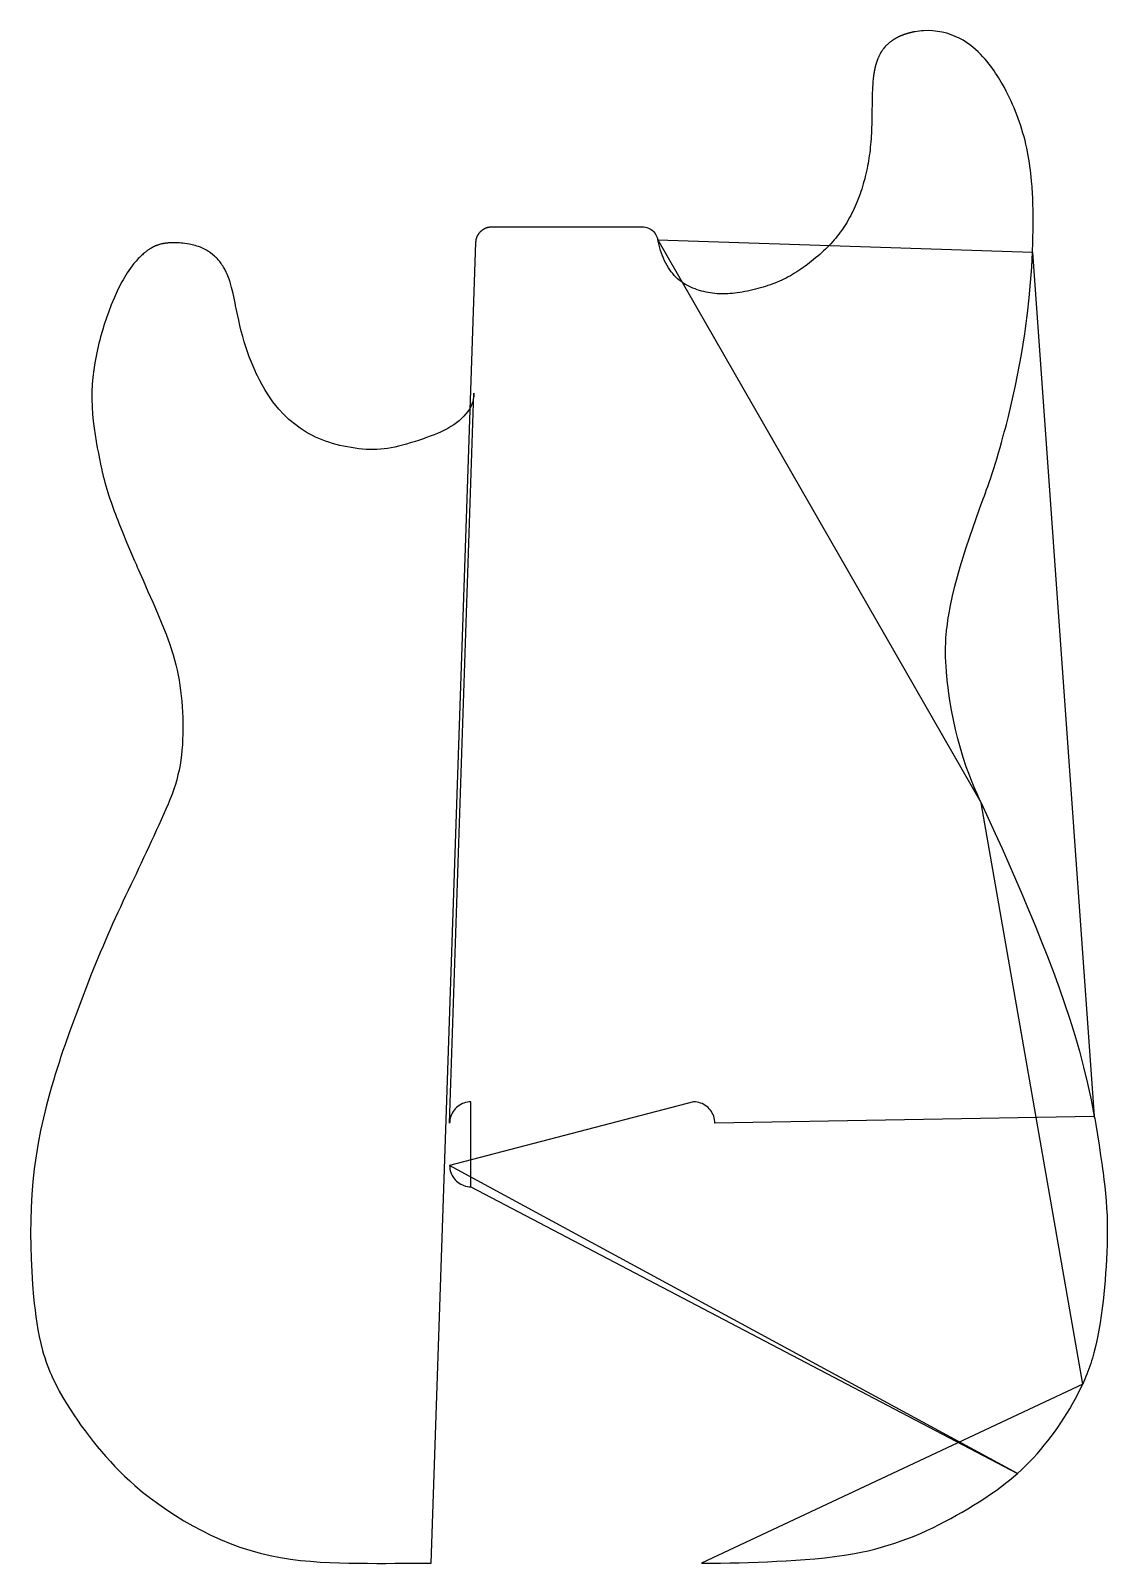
# Model space of a CAD drawing. Header units: metres. Extents: x 0 to 322, y 0 to 459.
import ezdxf

# ---------------------------------------------------------------- set-up
doc = ezdxf.new("R2010")
doc.units = ezdxf.units.M

msp = doc.modelspace()

# ---------------------------------------------------------------- linework, layer by layer
at = {"layer": 'BODY_OUTLINE'}
msp.add_lwpolyline([(204.79, 131.79), (204.77, 132.32), (204.7, 132.84), (204.59, 133.35), (204.44, 133.85), (204.25, 134.34), (204.02, 134.81), (203.75, 135.26), (203.45, 135.69), (203.11, 136.09), (202.74, 136.46), (202.34, 136.8), (201.91, 137.11), (201.46, 137.38), (200.99, 137.61), (200.5, 137.8), (200, 137.95), (199.48, 138.05), (198.96, 138.12), (198.44, 138.14), (125.41, 119.09), (125.43, 118.57), (125.5, 118.05), (125.61, 117.53), (125.76, 117.03), (125.95, 116.54), (126.18, 116.07), (126.45, 115.62), (126.75, 115.19), (127.09, 114.79), (127.46, 114.42), (127.86, 114.08), (128.29, 113.78), (128.74, 113.51), (129.21, 113.28), (129.7, 113.09), (130.2, 112.94), (130.72, 112.83), (131.24, 112.76), (131.76, 112.74), (131.76, 138.14), (131.24, 138.12), (130.72, 138.05), (130.2, 137.95), (129.7, 137.8), (129.21, 137.61), (128.74, 137.38), (128.29, 137.11), (127.86, 136.8), (127.46, 136.46), (127.09, 136.09), (126.75, 135.69), (126.45, 135.26), (126.18, 134.81), (125.95, 134.34), (125.76, 133.85), (125.61, 133.35), (125.5, 132.84), (125.43, 132.32), (125.41, 131.79), (132.65, 350.27), (132.6, 349.39), (132.48, 348.55), (132.3, 347.76), (132.04, 346.99), (131.71, 346.24), (131.31, 345.51), (130.84, 344.79), (130.3, 344.08), (129.68, 343.39), (129, 342.72), (128.26, 342.07), (127.47, 341.44), (126.63, 340.85), (125.74, 340.28), (124.82, 339.74), (123.86, 339.22), (122.86, 338.74), (121.82, 338.28), (120.74, 337.84), (119.62, 337.41), (118.45, 336.99), (117.25, 336.57), (116.04, 336.16), (114.83, 335.77), (113.63, 335.39), (112.45, 335.04), (111.28, 334.72), (110.14, 334.42), (109.03, 334.17), (107.93, 333.95), (106.85, 333.76), (105.78, 333.62), (104.71, 333.52), (103.65, 333.45), (102.58, 333.42), (101.51, 333.43), (100.42, 333.48), (99.32, 333.56), (98.21, 333.67), (97.08, 333.82), (95.94, 334), (94.8, 334.2), (93.67, 334.43), (92.54, 334.68), (91.43, 334.96), (90.35, 335.27), (89.28, 335.59), (88.25, 335.95), (87.23, 336.33), (86.24, 336.73), (85.27, 337.17), (84.32, 337.64), (83.39, 338.14), (82.47, 338.67), (81.56, 339.23), (80.68, 339.82), (78.96, 341.09), (77.31, 342.46), (75.76, 343.94), (74.3, 345.5), (73.38, 346.59), (72.5, 347.72), (71.65, 348.9), (70.84, 350.13), (70.05, 351.42), (69.29, 352.75), (68.56, 354.12), (67.86, 355.52), (67.51, 356.23), (67.18, 356.95), (66.86, 357.66), (66.55, 358.38), (66.25, 359.09), (65.96, 359.8), (65.67, 360.51), (65.4, 361.23), (64.88, 362.7), (64.38, 364.19), (63.91, 365.72), (63.46, 367.29), (63.04, 368.89), (62.64, 370.52), (62.26, 372.18), (61.9, 373.88), (61.72, 374.74), (61.54, 375.61), (61.36, 376.49), (61.18, 377.38), (60.99, 378.29), (60.79, 379.22), (60.57, 380.19), (60.33, 381.22), (60.14, 381.94), (59.93, 382.71), (59.68, 383.53), (59.38, 384.42), (59.21, 384.9), (59.01, 385.4), (58.79, 385.93), (58.54, 386.49), (58.4, 386.78), (58.25, 387.08), (58.08, 387.4), (57.9, 387.72), (57.71, 388.06), (57.49, 388.41), (57.26, 388.77), (56.99, 389.15), (56.8, 389.41), (56.6, 389.68), (56.38, 389.95), (56.14, 390.22), (55.89, 390.5), (55.63, 390.78), (55.35, 391.06), (55.06, 391.33), (54.47, 391.84), (53.85, 392.31), (53.23, 392.73), (52.6, 393.11), (51.99, 393.44), (51.4, 393.72), (50.83, 393.97), (50.28, 394.18), (49.76, 394.35), (49.27, 394.5), (48.81, 394.63), (48.37, 394.74), (47.56, 394.91), (46.82, 395.03), (46.14, 395.13), (45.5, 395.2), (45.02, 395.24), (44.54, 395.27), (44.06, 395.3), (43.57, 395.32), (43.32, 395.32), (43.07, 395.33), (42.81, 395.33), (42.54, 395.33), (42.26, 395.32), (41.98, 395.31), (41.67, 395.3), (41.34, 395.28), (41.17, 395.26), (40.98, 395.25), (40.78, 395.23), (40.56, 395.2), (40.44, 395.19), (40.32, 395.17), (40.18, 395.15), (40.03, 395.13), (39.95, 395.11), (39.86, 395.1), (39.77, 395.08), (39.67, 395.06), (39.62, 395.05), (39.56, 395.04), (39.5, 395.03), (39.44, 395.02), (39.38, 395.01), (39.32, 394.99), (39.25, 394.98), (39.17, 394.96), (39, 394.92), (38.82, 394.87), (38.6, 394.81), (38.36, 394.74), (38.23, 394.7), (38.1, 394.65), (37.97, 394.61), (37.84, 394.56), (37.72, 394.51), (37.6, 394.47), (37.49, 394.42), (37.39, 394.38), (37.03, 394.22), (36.74, 394.08), (36.51, 393.96), (36.31, 393.85), (35.97, 393.66), (35.68, 393.48), (35.43, 393.32), (35.21, 393.18), (35.02, 393.04), (34.83, 392.91), (34.66, 392.78), (34.5, 392.65), (34.35, 392.54), (34.2, 392.42), (34.06, 392.31), (33.93, 392.19), (33.68, 391.98), (33.44, 391.76), (33.21, 391.56), (33, 391.35), (32.59, 390.96), (32.22, 390.57), (31.87, 390.19), (31.54, 389.82), (31.22, 389.45), (30.92, 389.09), (30.63, 388.73), (30.36, 388.38), (29.84, 387.68), (29.36, 387), (28.9, 386.32), (28.47, 385.64), (28.05, 384.96), (27.65, 384.28), (27.27, 383.6), (26.9, 382.91), (25.87, 380.85), (24.95, 378.79), (24.11, 376.75), (23.36, 374.75), (22.67, 372.81), (22.04, 370.9), (21.46, 369.02), (20.93, 367.14), (20.68, 366.19), (20.43, 365.25), (20.2, 364.29), (19.97, 363.33), (19.76, 362.36), (19.56, 361.37), (19.37, 360.37), (19.19, 359.36), (18.87, 357.28), (18.62, 355.14), (18.44, 352.95), (18.34, 350.73), (18.32, 348.49), (18.39, 346.25), (18.54, 344.04), (18.75, 341.89), (19, 339.82), (19.3, 337.82), (19.62, 335.87), (19.95, 333.98), (20.26, 332.32), (20.59, 330.67), (20.93, 329.02), (21.29, 327.35), (21.34, 327.13), (21.39, 326.91), (21.44, 326.69), (21.5, 326.47), (21.73, 325.5), (21.98, 324.51), (22.24, 323.52), (22.52, 322.53), (22.81, 321.55), (23.11, 320.57), (23.42, 319.61), (23.73, 318.66), (24.05, 317.72), (24.38, 316.79), (24.71, 315.87), (25.04, 314.96), (25.38, 314.06), (25.72, 313.16), (26.06, 312.26), (26.41, 311.37), (27.56, 308.5), (28.72, 305.67), (29.9, 302.88), (31.08, 300.13), (31.35, 299.5), (31.63, 298.87), (31.9, 298.24), (32.18, 297.61), (33.64, 294.28), (35.1, 290.97), (36.54, 287.7), (37.93, 284.47), (39.27, 281.28), (40.51, 278.13), (41.64, 275.03), (42.63, 271.97), (43.07, 270.45), (43.47, 268.94), (43.82, 267.42), (44.14, 265.9), (44.42, 264.37), (44.67, 262.82), (44.88, 261.25), (45.06, 259.67), (45.22, 258.06), (45.34, 256.44), (45.43, 254.81), (45.5, 253.17), (45.54, 251.53), (45.55, 249.89), (45.53, 248.26), (45.48, 246.65), (45.4, 245.05), (45.28, 243.48), (45.13, 241.93), (44.93, 240.41), (44.7, 238.93), (44.42, 237.46), (44.1, 236.02), (43.73, 234.59), (43.31, 233.16), (42.84, 231.73), (42.32, 230.29), (41.76, 228.82), (41.14, 227.31), (40.48, 225.77), (39.79, 224.2), (39.07, 222.6), (38.34, 220.99), (37.6, 219.36), (36.84, 217.73), (36.09, 216.09), (35.33, 214.46), (34.58, 212.84), (33.82, 211.22), (33.06, 209.6), (32.29, 207.98), (31.53, 206.36), (30.75, 204.74), (29.98, 203.1), (29.2, 201.46), (28.41, 199.81), (27.63, 198.15), (26.85, 196.48), (26.07, 194.8), (25.3, 193.11), (24.54, 191.41), (23.78, 189.71), (23.04, 188), (22.3, 186.29), (21.57, 184.58), (20.85, 182.87), (19.44, 179.45), (18.06, 176.03), (16.7, 172.61), (15.37, 169.18), (14.07, 165.74), (12.78, 162.28), (11.52, 158.8), (10.28, 155.29), (9.68, 153.52), (9.08, 151.74), (8.49, 149.95), (7.91, 148.15), (7.34, 146.34), (6.79, 144.52), (6.25, 142.69), (5.72, 140.85), (4.73, 137.14), (3.81, 133.39), (2.98, 129.62), (2.24, 125.81), (1.61, 121.98), (1.09, 118.12), (0.67, 114.26), (0.36, 110.39), (0.15, 106.53), (0.03, 102.67), (0, 98.82), (0.04, 94.98), (0.15, 91.16), (0.33, 87.34), (0.58, 83.51), (0.9, 79.69), (1.09, 77.77), (1.3, 75.84), (1.55, 73.89), (1.84, 71.92), (2.17, 69.92), (2.56, 67.88), (3.02, 65.81), (3.56, 63.7), (3.87, 62.64), (4.2, 61.58), (4.56, 60.51), (4.93, 59.46), (5.33, 58.41), (5.75, 57.38), (6.19, 56.36), (6.64, 55.36), (7.59, 53.4), (8.58, 51.5), (9.62, 49.66), (10.69, 47.88), (11.78, 46.15), (12.89, 44.46), (14.02, 42.82), (15.16, 41.21), (16.33, 39.62), (17.51, 38.05), (18.72, 36.5), (19.95, 34.97), (21.21, 33.45), (22.51, 31.94), (23.85, 30.44), (25.23, 28.96), (26.66, 27.49), (28.13, 26.06), (29.64, 24.66), (31.18, 23.3), (33.52, 21.34), (35.9, 19.47), (38.33, 17.69), (40.8, 15.98), (43.32, 14.33), (45.89, 12.75), (48.51, 11.24), (51.2, 9.79), (53.96, 8.42), (56.79, 7.14), (59.68, 5.95), (62.63, 4.87), (65.63, 3.91), (68.66, 3.07), (71.7, 2.35), (74.75, 1.76), (77.77, 1.28), (80.77, 0.9), (83.74, 0.62), (86.67, 0.4), (89.56, 0.25), (92.41, 0.14), (95.23, 0.07), (98.03, 0.03), (100.81, 0.01), (103.58, 0), (106.32, 0), (109.05, 0.01), (110.46, 0.02), (111.84, 0.02), (113.22, 0.03), (114.62, 0.03), (115.91, 0.04), (117.23, 0.04), (118.55, 0.04), (119.85, 0.04), (133.28, 395.4), (133.28, 395.5), (133.29, 395.61), (133.29, 395.72), (133.3, 395.82), (133.32, 395.93), (133.33, 396.04), (133.35, 396.15), (133.37, 396.25), (133.39, 396.36), (133.42, 396.46), (133.44, 396.57), (133.47, 396.67), (133.5, 396.77), (133.54, 396.88), (133.57, 396.98), (133.61, 397.08), (133.65, 397.18), (133.69, 397.27), (133.74, 397.37), (133.79, 397.47), (133.84, 397.56), (133.89, 397.66), (133.94, 397.75), (134, 397.84), (134.05, 397.93), (134.11, 398.02), (134.17, 398.11), (134.24, 398.2), (134.3, 398.28), (134.37, 398.36), (134.44, 398.45), (134.51, 398.53), (134.58, 398.6), (134.66, 398.68), (134.73, 398.76), (134.81, 398.83), (134.9, 398.9), (134.98, 398.98), (135.06, 399.05), (135.15, 399.12), (135.24, 399.18), (135.33, 399.24), (135.41, 399.3), (135.5, 399.36), (135.6, 399.42), (135.69, 399.47), (135.78, 399.52), (135.88, 399.57), (135.97, 399.62), (136.07, 399.66), (136.17, 399.71), (136.27, 399.75), (136.37, 399.79), (136.47, 399.82), (136.57, 399.86), (136.67, 399.89), (136.77, 399.92), (136.88, 399.95), (136.98, 399.97), (137.09, 399.99), (137.19, 400.02), (137.3, 400.03), (137.4, 400.05), (137.51, 400.06), (137.62, 400.07), (137.72, 400.08), (137.83, 400.09), (137.94, 400.09), (137.96, 400.09), (137.99, 400.09), (138.02, 400.09), (138.04, 400.09), (183.06, 400.09), (183.53, 400.07), (183.99, 400), (184.45, 399.88), (184.89, 399.72), (185.31, 399.52), (185.72, 399.28), (186.09, 399), (186.44, 398.68), (186.9, 398.15), (187.27, 397.55), (187.55, 396.9), (187.74, 396.22), (299.86, 392.53), (299.9, 393.53), (299.93, 394.52), (299.96, 395.52), (299.99, 396.52), (300.01, 397.51), (300.03, 398.51), (300.04, 399.5), (300.05, 400.5), (300.05, 401.5), (300.05, 402.5), (300.05, 403.5), (300.04, 404.5), (300.03, 405.52), (300.01, 406.53), (299.98, 407.56), (299.94, 408.61), (299.92, 409.14), (299.89, 409.67), (299.87, 410.2), (299.84, 410.73), (299.8, 411.26), (299.77, 411.79), (299.73, 412.32), (299.69, 412.85), (299.59, 413.9), (299.49, 414.96), (299.38, 416.03), (299.25, 417.09), (299.1, 418.17), (298.95, 419.26), (298.77, 420.35), (298.58, 421.46), (298.37, 422.57), (298.14, 423.69), (297.89, 424.81), (297.62, 425.93), (297.32, 427.04), (297.01, 428.15), (296.69, 429.26), (296.34, 430.35), (295.98, 431.44), (295.6, 432.51), (295.2, 433.58), (294.79, 434.63), (294.36, 435.68), (293.92, 436.71), (293.46, 437.74), (292.99, 438.75), (292.5, 439.76), (291.99, 440.76), (291.46, 441.76), (290.9, 442.76), (290.52, 443.43), (290.12, 444.09), (289.71, 444.76), (289.28, 445.44), (288.83, 446.12), (288.37, 446.8), (287.88, 447.49), (287.36, 448.19), (286.82, 448.89), (286.25, 449.6), (285.65, 450.31), (285.01, 451.02), (284.33, 451.74), (283.6, 452.46), (282.82, 453.18), (281.99, 453.89), (281.09, 454.59), (280.12, 455.28), (279.08, 455.93), (277.96, 456.55), (276.76, 457.11), (275.5, 457.61), (274.18, 458.04), (272.81, 458.38), (271.41, 458.62), (270.01, 458.77), (268.62, 458.83), (267.27, 458.8), (266.62, 458.76), (265.99, 458.69), (265.36, 458.61), (264.74, 458.51), (264.59, 458.49), (264.43, 458.46), (264.28, 458.43), (264.12, 458.4), (264.04, 458.38), (263.96, 458.36), (263.88, 458.35), (263.81, 458.33), (263.73, 458.31), (263.65, 458.29), (263.57, 458.28), (263.49, 458.26), (263.41, 458.24), (263.33, 458.22), (263.24, 458.2), (263.16, 458.18), (263.08, 458.15), (263, 458.13), (262.91, 458.11), (262.83, 458.09), (262.74, 458.06), (262.66, 458.04), (262.57, 458.01), (262.48, 457.99), (262.39, 457.96), (262.3, 457.94), (262.21, 457.91), (262.12, 457.88), (262.03, 457.85), (261.93, 457.82), (261.84, 457.79), (261.74, 457.76), (261.69, 457.74), (261.64, 457.72), (261.59, 457.7), (261.55, 457.69), (261.49, 457.67), (261.44, 457.65), (261.39, 457.63), (261.34, 457.61), (261.24, 457.58), (261.13, 457.54), (261.03, 457.5), (260.92, 457.45), (260.81, 457.41), (260.7, 457.36), (260.58, 457.32), (260.47, 457.27), (260.45, 457.26), (260.44, 457.25), (260.42, 457.25), (260.41, 457.24), (260.39, 457.24), (260.38, 457.23), (260.36, 457.22), (260.35, 457.22), (260.32, 457.2), (260.29, 457.19), (260.26, 457.18), (260.23, 457.16), (260.17, 457.13), (260.1, 457.11), (260.04, 457.08), (259.98, 457.05), (259.97, 457.04), (259.96, 457.04), (259.96, 457.04), (259.95, 457.03), (259.94, 457.03), (259.93, 457.03), (259.92, 457.02), (259.92, 457.02), (259.9, 457.01), (259.88, 457), (259.87, 457), (259.85, 456.99), (259.82, 456.97), (259.79, 456.96), (259.75, 456.94), (259.72, 456.92), (259.71, 456.92), (259.7, 456.92), (259.69, 456.91), (259.69, 456.91), (259.68, 456.9), (259.67, 456.9), (259.66, 456.9), (259.65, 456.89), (259.64, 456.89), (259.64, 456.88), (259.63, 456.88), (259.62, 456.87), (259.61, 456.87), (259.6, 456.87), (259.59, 456.86), (259.59, 456.86), (259.55, 456.84), (259.52, 456.82), (259.48, 456.81), (259.45, 456.79), (259.41, 456.77), (259.38, 456.75), (259.34, 456.73), (259.31, 456.71), (259.29, 456.7), (259.27, 456.69), (259.25, 456.68), (259.24, 456.68), (259.22, 456.67), (259.2, 456.66), (259.18, 456.65), (259.16, 456.64), (259.15, 456.63), (259.14, 456.63), (259.13, 456.62), (259.12, 456.62), (259.12, 456.61), (259.11, 456.61), (259.1, 456.6), (259.09, 456.6), (259.07, 456.58), (259.05, 456.57), (259.03, 456.56), (259.01, 456.55), (258.99, 456.54), (258.97, 456.53), (258.95, 456.52), (258.94, 456.51), (258.92, 456.5), (258.9, 456.49), (258.88, 456.48), (258.86, 456.47), (258.78, 456.42), (258.7, 456.37), (258.61, 456.32), (258.53, 456.27), (258.48, 456.24), (258.44, 456.22), (258.4, 456.19), (258.35, 456.16), (258.31, 456.13), (258.26, 456.1), (258.21, 456.07), (258.16, 456.04), (258.07, 455.98), (257.97, 455.91), (257.86, 455.84), (257.75, 455.76), (257.63, 455.67), (257.51, 455.58), (257.38, 455.48), (257.24, 455.37), (257.08, 455.25), (256.91, 455.11), (256.72, 454.94), (256.48, 454.73), (256.35, 454.6), (256.19, 454.45), (256.01, 454.27), (255.8, 454.04), (255.74, 453.97), (255.68, 453.9), (255.62, 453.83), (255.55, 453.75), (255.49, 453.68), (255.42, 453.6), (255.36, 453.52), (255.3, 453.44), (255.18, 453.29), (255.08, 453.15), (254.98, 453.02), (254.9, 452.91), (254.83, 452.8), (254.76, 452.71), (254.7, 452.62), (254.65, 452.54), (254.6, 452.47), (254.56, 452.4), (254.52, 452.33), (254.48, 452.26), (254.41, 452.15), (254.35, 452.04), (254.29, 451.94), (254.24, 451.85), (254.15, 451.68), (254.07, 451.53), (254, 451.4), (253.93, 451.27), (253.82, 451.04), (253.73, 450.83), (253.65, 450.65), (253.58, 450.48), (253.57, 450.47), (253.57, 450.46), (253.57, 450.45), (253.56, 450.44), (253.56, 450.43), (253.55, 450.42), (253.55, 450.4), (253.55, 450.39), (253.54, 450.37), (253.53, 450.36), (253.52, 450.34), (253.51, 450.32), (253.51, 450.3), (253.5, 450.28), (253.49, 450.26), (253.48, 450.24), (253.48, 450.23), (253.48, 450.23), (253.48, 450.22), (253.48, 450.22), (253.47, 450.22), (253.47, 450.21), (253.47, 450.21), (253.47, 450.2), (253.47, 450.2), (253.46, 450.19), (253.46, 450.19), (253.46, 450.18), (253.46, 450.18), (253.46, 450.17), (253.46, 450.17), (253.45, 450.16), (253.45, 450.15), (253.44, 450.13), (253.43, 450.11), (253.43, 450.09), (253.42, 450.07), (253.41, 450.06), (253.41, 450.04), (253.4, 450.02), (253.39, 450), (253.39, 449.99), (253.38, 449.97), (253.37, 449.95), (253.37, 449.93), (253.36, 449.92), (253.35, 449.9), (253.35, 449.88), (253.35, 449.87), (253.34, 449.87), (253.34, 449.86), (253.34, 449.85), (253.33, 449.84), (253.33, 449.83), (253.33, 449.83), (253.32, 449.82), (253.32, 449.8), (253.31, 449.78), (253.31, 449.77), (253.3, 449.75), (253.3, 449.74), (253.3, 449.74), (253.29, 449.73), (253.29, 449.72), (253.29, 449.71), (253.29, 449.7), (253.28, 449.7), (253.28, 449.69), (253.27, 449.67), (253.27, 449.66), (253.26, 449.64), (253.26, 449.63), (253.25, 449.6), (253.24, 449.56), (253.23, 449.53), (253.22, 449.5), (253.21, 449.47), (253.2, 449.45), (253.19, 449.42), (253.18, 449.39), (253.17, 449.36), (253.16, 449.33), (253.15, 449.3), (253.14, 449.27), (253.13, 449.25), (253.12, 449.22), (253.12, 449.19), (253.11, 449.16), (253.09, 449.11), (253.07, 449.06), (253.06, 449), (253.04, 448.95), (253.03, 448.9), (253.01, 448.85), (253, 448.8), (252.98, 448.75), (252.97, 448.7), (252.96, 448.65), (252.94, 448.6), (252.93, 448.56), (252.9, 448.46), (252.88, 448.37), (252.86, 448.28), (252.83, 448.19), (252.82, 448.15), (252.81, 448.11), (252.8, 448.07), (252.79, 448.02), (252.78, 447.98), (252.77, 447.94), (252.76, 447.9), (252.75, 447.86), (252.73, 447.77), (252.71, 447.69), (252.7, 447.61), (252.68, 447.54), (252.66, 447.46), (252.65, 447.38), (252.63, 447.31), (252.62, 447.23), (252.6, 447.16), (252.59, 447.09), (252.57, 447.01), (252.56, 446.94), (252.54, 446.87), (252.53, 446.8), (252.52, 446.73), (252.51, 446.66), (252.49, 446.6), (252.48, 446.53), (252.47, 446.46), (252.46, 446.39), (252.45, 446.33), (252.44, 446.26), (252.43, 446.2), (252.42, 446.13), (252.39, 446.01), (252.38, 445.88), (252.36, 445.76), (252.34, 445.63), (252.32, 445.51), (252.31, 445.39), (252.29, 445.28), (252.27, 445.16), (252.25, 444.93), (252.22, 444.7), (252.19, 444.48), (252.17, 444.26), (252.12, 443.69), (252.07, 443.15), (252.03, 442.62), (252, 442.1), (251.95, 441.1), (251.91, 440.13), (251.88, 439.19), (251.86, 438.28), (251.85, 437.28), (251.84, 436.29), (251.82, 435.33), (251.81, 434.38), (251.8, 433.45), (251.79, 432.54), (251.77, 431.64), (251.74, 430.74), (251.71, 429.86), (251.68, 428.99), (251.64, 428.13), (251.59, 427.27), (251.53, 426.42), (251.47, 425.58), (251.4, 424.75), (251.32, 423.92), (251.23, 423.1), (251.13, 422.29), (251.02, 421.48), (250.91, 420.68), (250.78, 419.88), (250.65, 419.09), (250.5, 418.31), (250.35, 417.53), (250.18, 416.75), (250.01, 415.98), (249.82, 415.21), (249.63, 414.45), (249.42, 413.68), (249.21, 412.93), (248.98, 412.17), (248.74, 411.42), (248.49, 410.67), (248.24, 409.93), (247.97, 409.19), (247.69, 408.45), (247.4, 407.73), (247.1, 407), (246.79, 406.29), (246.47, 405.58), (246.15, 404.88), (245.81, 404.2), (245.46, 403.52), (245.1, 402.85), (244.73, 402.19), (244.36, 401.54), (243.97, 400.9), (243.58, 400.28), (243.17, 399.66), (242.75, 399.06), (242.32, 398.46), (241.88, 397.88), (241.43, 397.3), (240.97, 396.73), (240.49, 396.16), (240, 395.6), (239.49, 395.05), (238.97, 394.5), (238.43, 393.95), (237.88, 393.41), (237.32, 392.88), (236.75, 392.34), (236.16, 391.82), (235.56, 391.3), (234.96, 390.78), (234.35, 390.28), (233.73, 389.78), (233.1, 389.29), (232.47, 388.81), (231.84, 388.34), (231.21, 387.89), (230.57, 387.45), (229.94, 387.02), (229.3, 386.61), (228.67, 386.21), (228.03, 385.83), (227.39, 385.46), (226.74, 385.1), (226.1, 384.76), (225.45, 384.43), (224.79, 384.12), (224.13, 383.82), (223.46, 383.53), (222.78, 383.25), (222.1, 382.99), (221.4, 382.74), (220.69, 382.49), (219.97, 382.26), (219.22, 382.04), (218.47, 381.82), (217.69, 381.62), (216.91, 381.42), (216.12, 381.23), (215.32, 381.05), (214.53, 380.88), (213.74, 380.72), (212.97, 380.58), (212.22, 380.45), (211.48, 380.34), (210.76, 380.24), (210.06, 380.16), (209.38, 380.1), (208.71, 380.06), (208.05, 380.03), (207.4, 380.01), (206.75, 380.02), (206.1, 380.04), (205.44, 380.08), (204.79, 380.13), (204.13, 380.21), (203.47, 380.3), (202.81, 380.41), (202.15, 380.55), (201.49, 380.7), (200.83, 380.87), (200.17, 381.06), (199.52, 381.27), (198.87, 381.5), (198.24, 381.75), (197.61, 382.02), (197, 382.31), (196.4, 382.63), (195.81, 382.97), (195.24, 383.33), (194.68, 383.72), (194.14, 384.14), (193.62, 384.58), (193.12, 385.05), (192.63, 385.55), (192.17, 386.08), (191.72, 386.64), (191.29, 387.24), (190.88, 387.87), (190.49, 388.53), (190.12, 389.22), (189.76, 389.94), (189.43, 390.68), (189.12, 391.45), (188.83, 392.23), (188.56, 393.02), (188.32, 393.81), (188.1, 394.61), (187.9, 395.41), (187.74, 396.22), (284.49, 227.63), (284.18, 228.3), (283.87, 228.98), (283.57, 229.66), (283.27, 230.33), (282.39, 232.36), (281.56, 234.39), (280.77, 236.42), (280.03, 238.46), (279.11, 241.21), (278.27, 243.99), (277.51, 246.79), (276.81, 249.63), (276.19, 252.5), (275.64, 255.41), (275.14, 258.32), (274.72, 261.24), (274.58, 262.34), (274.44, 263.43), (274.32, 264.52), (274.21, 265.61), (274.18, 265.97), (274.15, 266.33), (274.12, 266.69), (274.09, 267.05), (273.98, 268.48), (273.91, 269.91), (273.86, 271.32), (273.84, 272.73), (273.85, 274.13), (273.89, 275.52), (273.96, 276.91), (274.07, 278.3), (274.12, 278.82), (274.17, 279.35), (274.23, 279.87), (274.29, 280.39), (274.4, 281.27), (274.52, 282.15), (274.65, 283.03), (274.8, 283.92), (275.32, 286.76), (275.94, 289.62), (276.64, 292.5), (277.41, 295.39), (278.23, 298.29), (279.1, 301.19), (280.02, 304.09), (280.97, 306.98), (281.97, 309.87), (282.99, 312.77), (284.04, 315.69), (285.11, 318.64), (285.45, 319.57), (285.79, 320.51), (286.13, 321.46), (286.46, 322.41), (286.66, 322.98), (286.86, 323.55), (287.06, 324.13), (287.25, 324.7), (287.77, 326.25), (288.27, 327.8), (288.77, 329.35), (289.24, 330.91), (289.71, 332.46), (290.16, 334.01), (290.59, 335.56), (291.02, 337.11), (291.12, 337.5), (291.23, 337.88), (291.33, 338.27), (291.43, 338.66), (291.74, 339.81), (292.04, 340.97), (292.34, 342.13), (292.63, 343.29), (293.38, 346.38), (294.1, 349.48), (294.78, 352.59), (295.42, 355.7), (296.01, 358.8), (296.57, 361.91), (297.08, 365), (297.55, 368.09), (297.77, 369.63), (297.98, 371.17), (298.18, 372.71), (298.37, 374.25), (298.89, 378.85), (299.3, 383.44), (299.63, 388), (299.86, 392.53), (318.36, 133.78), (318.47, 133.17), (318.57, 132.56), (318.68, 131.95), (318.79, 131.34), (319.3, 128.27), (319.8, 125.2), (320.26, 122.13), (320.7, 119.05), (320.84, 118.02), (320.97, 116.99), (321.11, 115.95), (321.24, 114.91), (321.48, 112.81), (321.71, 110.68), (321.9, 108.52), (322.06, 106.32), (322.12, 105.21), (322.17, 104.09), (322.21, 102.97), (322.24, 101.85), (322.26, 100.74), (322.26, 99.64), (322.26, 98.55), (322.24, 97.46), (322.2, 95.31), (322.12, 93.18), (322.02, 91.08), (321.9, 88.98), (321.76, 86.89), (321.61, 84.8), (321.43, 82.7), (321.23, 80.6), (321, 78.49), (320.75, 76.36), (320.46, 74.21), (320.13, 72.03), (319.76, 69.82), (319.32, 67.59), (318.82, 65.31), (318.23, 63), (318.01, 62.22), (317.79, 61.43), (317.54, 60.64), (317.29, 59.85), (317.02, 59.05), (316.74, 58.25), (316.45, 57.46), (316.15, 56.67), (315.84, 55.91), (315.53, 55.15), (315.21, 54.41), (314.88, 53.67), (200.82, 0.04), (203.65, 0.05), (206.47, 0.08), (209.28, 0.13), (212.09, 0.19), (214.9, 0.27), (217.71, 0.36), (220.52, 0.48), (223.34, 0.61), (226.16, 0.76), (229, 0.93), (231.86, 1.14), (234.74, 1.39), (237.66, 1.68), (240.6, 2.02), (243.58, 2.44), (246.59, 2.95), (248.61, 3.35), (250.64, 3.79), (252.67, 4.28), (254.68, 4.82), (256.66, 5.41), (258.63, 6.03), (260.58, 6.7), (262.51, 7.42), (264.44, 8.18), (266.34, 8.98), (268.22, 9.81), (270.07, 10.68), (271.88, 11.58), (273.65, 12.49), (275.4, 13.42), (277.13, 14.38), (278.85, 15.35), (280.55, 16.35), (282.25, 17.38), (283.94, 18.44), (285.62, 19.53), (287.31, 20.67), (288.98, 21.85), (290.65, 23.08), (291.83, 24), (293.01, 24.94), (294.17, 25.91), (295.33, 26.91), (125.41, 119.09), (125.43, 118.57), (125.5, 118.05), (125.61, 117.53), (125.76, 117.03), (125.95, 116.54), (126.18, 116.07), (126.45, 115.62), (126.75, 115.19), (127.09, 114.79), (127.46, 114.42), (127.86, 114.08), (128.29, 113.78), (128.74, 113.51), (129.21, 113.28), (129.7, 113.09), (130.2, 112.94), (130.72, 112.83), (131.24, 112.76), (131.76, 112.74), (295.33, 26.91), (296.58, 28.04), (297.79, 29.19), (298.97, 30.38), (300.12, 31.58), (301.24, 32.82), (302.33, 34.07), (303.4, 35.35), (304.44, 36.65), (305.45, 37.97), (306.44, 39.31), (307.4, 40.66), (308.34, 42.04), (309.25, 43.43), (310.14, 44.84), (311, 46.26), (311.83, 47.71), (312.64, 49.17), (313.42, 50.65), (314.16, 52.15), (314.88, 53.67), (284.49, 227.63), (286.6, 223.08), (288.68, 218.52), (290.74, 213.95), (292.77, 209.37), (294.78, 204.79), (296.76, 200.19), (298.71, 195.59), (300.63, 190.97), (302.5, 186.33), (304.32, 181.68), (306.1, 177.02), (307.81, 172.33), (309.45, 167.62), (311.01, 162.88), (312.5, 158.12), (313.88, 153.32), (315.17, 148.49), (316.35, 143.63), (317.41, 138.73), (318.36, 133.78)], close=True, dxfattribs=at)

doc.saveas('drawing.dxf')
